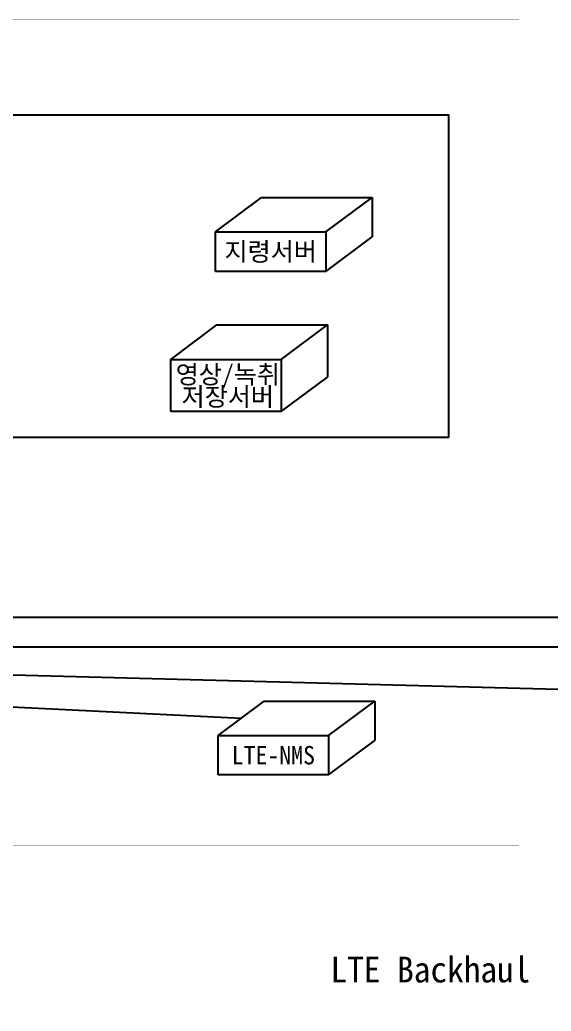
# Model space of a CAD drawing. Header units: millimetres. Extents: x 6936 to 151718, y -102387 to -11312.
# Drawn here: x 69169 to 86482, y -44779 to -12468 of the extents above; entities that cross this region are included whole.
import ezdxf
from ezdxf.enums import TextEntityAlignment as Align

# ---------------------------------------------------------------- set-up
doc = ezdxf.new("R2010")
doc.units = ezdxf.units.MM
doc.linetypes.add('HIDDEN', pattern=[0.375, 0.25, -0.125])
for name, color, linetype in [('TN-LINE', 7, 'Continuous'), ('TN-SYMB', 5, 'Continuous'), ('TN-TEXT', 3, 'Continuous')]:
    doc.layers.add(name, color=color, linetype=linetype)
doc.styles.add('STYLE1', font='GulimChe.ttf')

msp = doc.modelspace()

# ---------------------------------------------------------------- linework, layer by layer
at = {"layer": 'TN-LINE', "color": 1}
for p, q in [((53248, -31940), (103678, -31940)), ((53248, -32899), (131103, -32899))]:
    msp.add_line(p, q, dxfattribs=at)
at = {"layer": 'TN-LINE', "linetype": 'HIDDEN', "ltscale": 10000, "const_width": 1}
msp.add_lwpolyline([(27072, -12468), (85437, -12468), (85437, -39390), (13954, -39390), (13954, -12468), (15092, -12468)], dxfattribs=at)
at = {"layer": 'TN-LINE'}
msp.add_lwpolyline([(54425, -15559), (83132, -15559), (83132, -26081), (54425, -26081)], close=True, dxfattribs=at)
at = {"layer": 'TN-LINE', "color": 1}
for points in [[(53209, -33403), (103663, -34730)], [(53031, -34075), (76380, -35232)]]:
    msp.add_lwpolyline(points, dxfattribs=at)
at = {"layer": 'TN-LINE', "const_width": 1}
msp.add_lwpolyline([(13954, -41154), (151686, -41154), (151686, -45690), (13954, -45690)], close=True, dxfattribs=at)
at = {"layer": 'TN-SYMB', "linetype": 'Continuous'}
for p, q in [((75542, -19379), (77043, -18259)), ((77043, -18259), (80645, -18259)), ((79144, -19379), (80645, -18259)), ((75542, -19379), (79144, -19379)), ((75542, -20666), (75542, -19379)), ((79144, -19379), (79144, -20666)), ((79144, -20666), (80645, -19545)), ((79144, -20666), (75542, -20666)), ((74087, -23534), (75588, -22413)), ((75588, -22413), (79189, -22413)), ((77688, -23534), (79189, -22413)), ((74087, -23534), (77688, -23534)), ((74087, -25231), (74087, -23534)), ((77688, -23534), (77688, -25231)), ((77688, -25231), (79189, -24111)), ((77688, -25231), (74087, -25231)), ((75629, -35793), (77130, -34672)), ((77130, -34672), (80732, -34672)), ((79231, -35793), (80732, -34672)), ((75629, -35793), (79231, -35793)), ((75629, -37079), (75629, -35793)), ((79231, -35793), (79231, -37079)), ((79231, -37079), (80732, -35958)), ((79231, -37079), (75629, -37079))]:
    msp.add_line(p, q, dxfattribs=at)
for points in [[(80645, -18259), (80645, -19545)], [(79189, -22413), (79189, -24111)], [(80732, -34672), (80732, -35958)]]:
    msp.add_lwpolyline(points, dxfattribs=at)

# ---------------------------------------------------------------- texts
at = {"layer": 'TN-TEXT', "color": 7, "style": 'STYLE1'}
for s, height, p in [('지령서버', 600, (77343, -20022)), ('영상/녹취', 600, (75946, -24026)), ('저장서버', 600, (75946, -24752)), ('LTE-NMS', 600, (77430, -36436)), ('LTE Backhaul ', 840, (82820, -43422))]:
    msp.add_text(s, height=height, dxfattribs=at).set_placement(p, align=Align.MIDDLE_CENTER)

doc.saveas('drawing.dxf')
